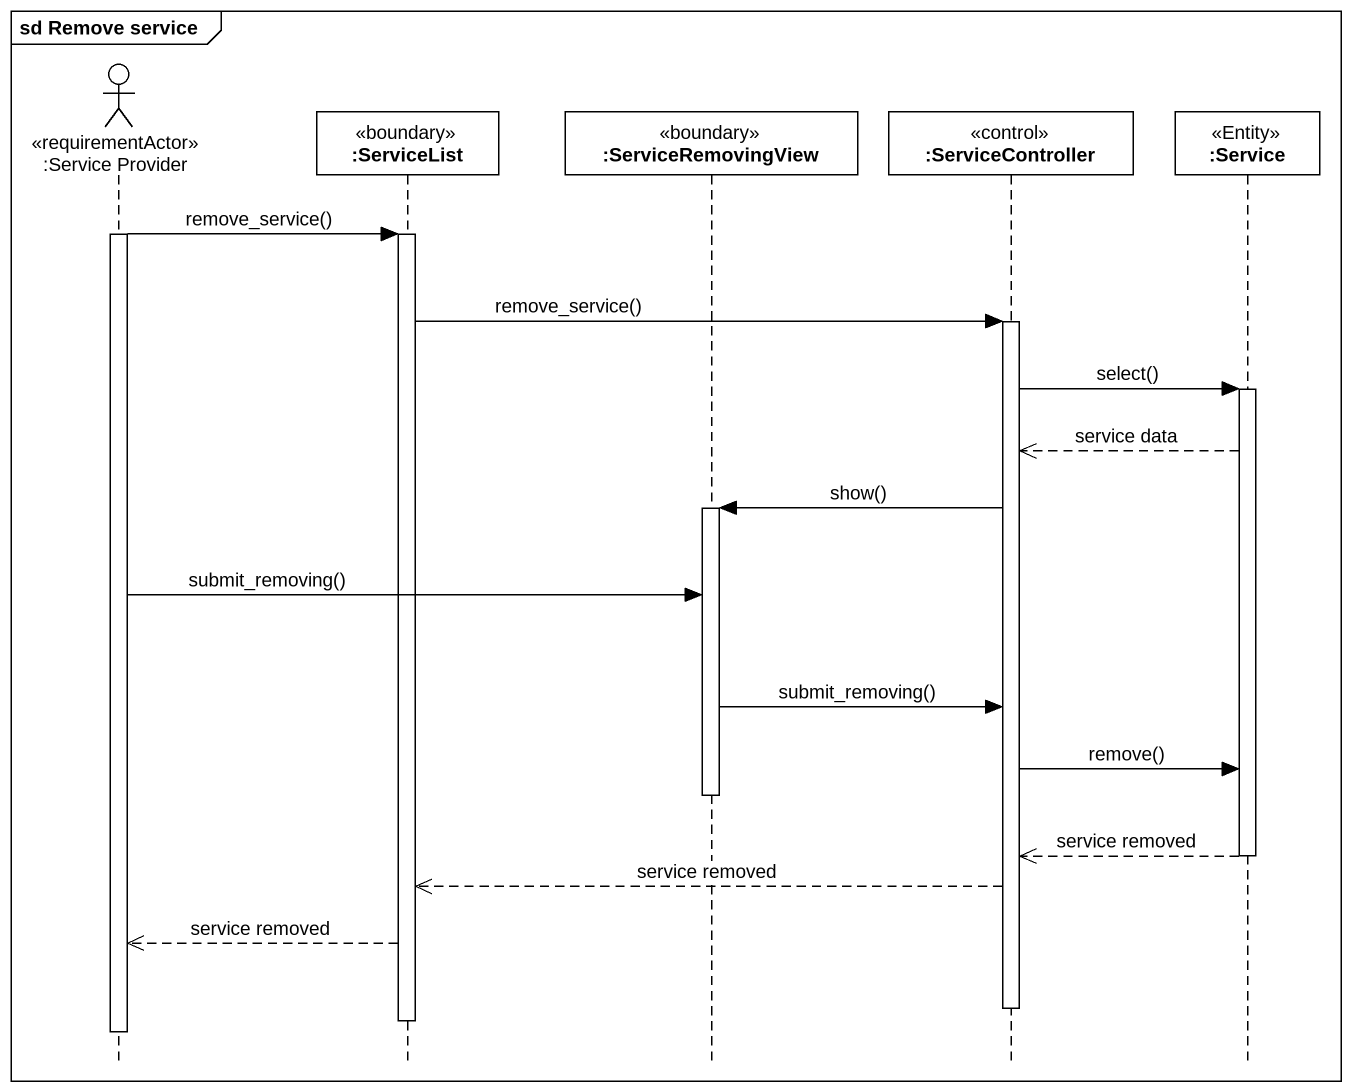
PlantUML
@startuml
mainframe sd Remove service
hide footbox
actor ":Service Provider" as Service_Provider <<requirementActor>>
participant ":ServiceList" as ServiceList <<boundary>>
participant ":ServiceRemovingView" as ServiceRemovingView <<boundary>>
participant ":ServiceController" as ServiceController <<control>>
participant ":Service" as Service <<Entity>>

activate Service_Provider
Service_Provider -> ServiceList : remove_service()
activate ServiceList
ServiceList -> ServiceController : remove_service()
activate ServiceController
ServiceController -> Service : select()
activate Service
Service -->> ServiceController : service data
ServiceController -> ServiceRemovingView : show()
activate ServiceRemovingView
Service_Provider -> ServiceRemovingView : submit_removing()
ServiceRemovingView -> ServiceController : submit_removing()
ServiceController -> Service : remove()
deactivate ServiceRemovingView
Service -->> ServiceController : service removed
deactivate Service
ServiceController -->> ServiceList : service removed
ServiceList -->> Service_Provider : service removed
deactivate ServiceController
deactivate ServiceList
deactivate Service_Provider
@enduml
